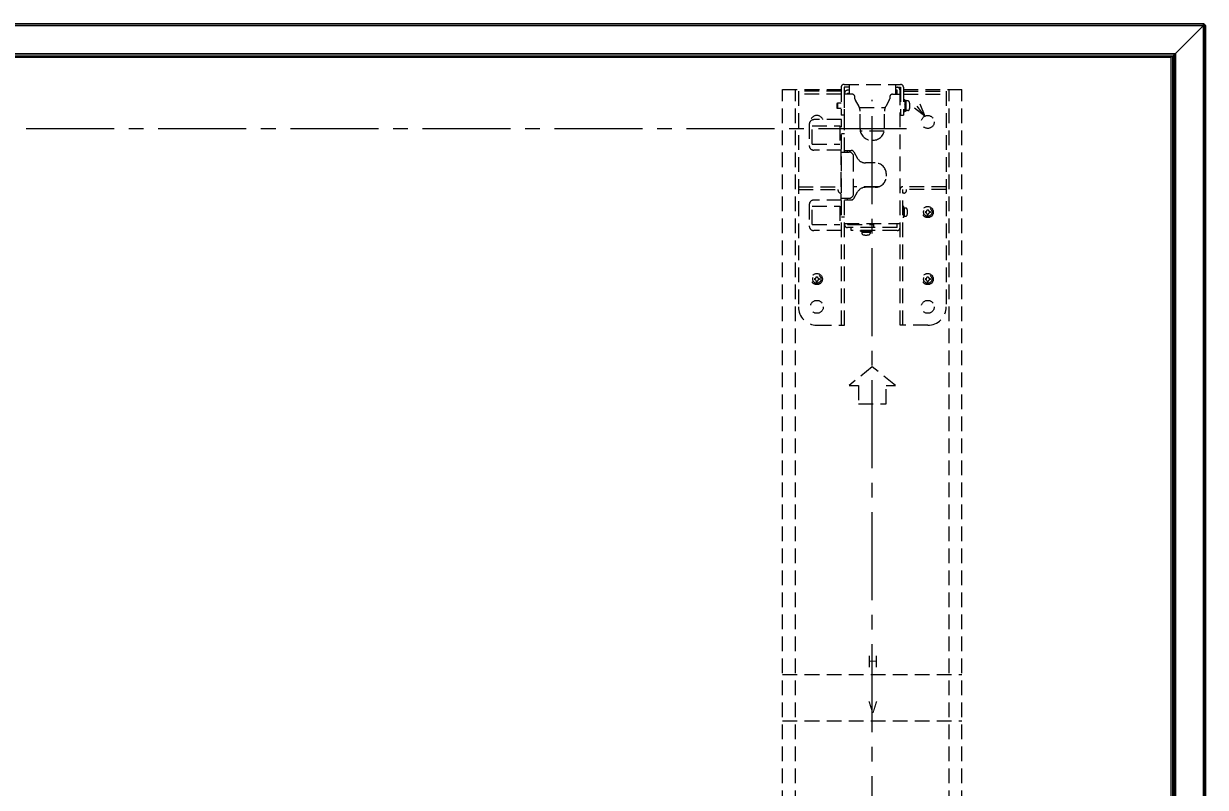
# Model space of a CAD drawing. Units: millimetres, scale not verified. Extents: x -62 to 63, y -57 to 57.
# Drawn here: x -21.07 to 10.9, y 12.24 to 32.9 of the extents above; entities that cross this region are included whole.
import ezdxf
from ezdxf.enums import TextEntityAlignment as Align

# ---------------------------------------------------------------- set-up
doc = ezdxf.new("R2010")
doc.units = ezdxf.units.MM
doc.header["$LTSCALE"] = 0.125
doc.linetypes.add('USER1', pattern=[28.575, 19.05, -3.175, 3.175, -3.175])
doc.linetypes.add('USER2', pattern=[4.7625, 3.175, -1.5875])
doc.layers.add('0-5_GAIKEI', color=1, linetype='Continuous', lineweight=18)
doc.styles.add('ＭＳ ゴシック', font='')
doc.styles.get('ＭＳ ゴシック').set_extended_font_data('MS Gothic')

msp = doc.modelspace()

# ---------------------------------------------------------------- linework, layer by layer
at = {"layer": '0-5_GAIKEI', "color": 7}
for p, q in [((-44.8588, 32.8995), (10.8362, 32.8995)), ((10.8362, 32.8945), (10.8508, 32.8945)), ((10.8685, 32.8872), (10.8914, 32.8643)), ((10.8987, 32.8467), (10.8987, 0.7574))]:
    msp.add_line(p, q, dxfattribs=at)
at = {"layer": '0-5_GAIKEI'}
for p, q in [((10.8362, 32.8922), (-44.8588, 32.8922)), ((-44.8588, 32.8568), (10.8362, 32.8568)), ((10.8326, 32.8392), (-44.8553, 32.8392)), ((10.8215, 32.8224), (10.0262, 32.027)), ((10.856, 32.8342), (10.8303, 32.8342)), ((10.8358, 32.8518), (10.8383, 32.8518)), ((10.8362, 32.8995), (10.8362, 32.8577)), ((10.8383, 32.8518), (10.8622, 32.8758)), ((10.8383, 32.8518), (10.8383, 0.7522)), ((10.8508, 32.8945), (10.8508, 32.8872)), ((10.8799, 32.8581), (10.856, 32.8342)), ((10.856, 32.8342), (10.856, 0.7699)), ((10.8913, 32.8467), (10.8799, 32.8581)), ((10.8913, 0.7574), (10.8913, 32.8467)), ((10.8987, 32.8467), (10.8913, 32.8467)), ((-44.1138, 32.092), (10.0912, 32.092)), ((10.0862, 32.087), (-44.1088, 32.087)), ((10.0737, 32.0745), (-44.0963, 32.0745)), ((-44.0488, 32.027), (10.0262, 32.027)), ((-44.0363, 32.0145), (10.0137, 32.0145)), ((10.0137, 32.0145), (10.0262, 32.027)), ((10.0137, 32.0145), (10.0137, 1.5895)), ((10.0262, 32.027), (10.0262, 1.577)), ((10.0737, 1.5295), (10.0737, 32.0745)), ((10.0862, 1.517), (10.0862, 32.087)), ((10.0912, 32.092), (10.0912, 1.512))]:
    msp.add_line(p, q, dxfattribs=at)
at = {"layer": '0-5_GAIKEI', "color": 8, "linetype": 'USER2'}
for p, q in [((-0.5363, 1.0395), (-0.5363, 31.1145)), ((-0.5363, 31.1145), (1.0462, 31.1145)), ((-0.1863, 1.0395), (-0.1863, 31.1145)), ((1.0462, 31.0695), (-0.1113, 31.0695)), ((-0.1113, 31.0695), (-0.1113, 25.2395)), ((1.0462, 31.177), (1.0462, 30.427)), ((1.1262, 31.257), (2.6512, 31.257)), ((1.1387, 29.427), (1.1387, 31.017)), ((1.2637, 31.097), (1.2187, 31.097)), ((1.2187, 31.017), (1.2637, 31.017)), ((1.2187, 31.017), (1.2187, 30.9895)), ((1.2637, 31.257), (1.2637, 30.9895)), ((2.5137, 31.257), (2.5137, 30.9895)), ((2.5587, 31.097), (2.5137, 31.097)), ((2.5587, 30.9895), (2.5587, 31.097)), ((2.6387, 24.7395), (2.6387, 31.097)), ((2.7312, 31.177), (2.7312, 30.427)), ((2.7312, 31.1145), (4.3137, 31.1145)), ((2.7312, 31.0695), (3.8887, 31.0695)), ((3.8887, 31.0695), (3.8887, 25.2395)), ((3.9637, 1.0395), (3.9637, 31.1145)), ((4.3137, 1.0395), (4.3137, 31.1145)), ((1.0462, 30.9895), (-0.1113, 30.9895)), ((0.9462, 30.752), (0.9337, 30.7395)), ((0.9337, 30.7395), (0.9337, 30.6145)), ((0.9462, 30.752), (0.9462, 30.602)), ((1.0462, 30.752), (0.9462, 30.752)), ((1.3437, 30.9895), (1.1262, 30.9895)), ((1.4187, 30.8645), (1.4187, 30.9119)), ((1.4287, 30.827), (1.5252, 30.66)), ((2.3486, 30.827), (2.2522, 30.66)), ((2.3587, 30.9119), (2.3587, 30.8645)), ((2.4337, 30.9895), (2.6512, 30.9895)), ((2.7312, 30.9895), (3.8887, 30.9895)), ((2.7712, 30.8395), (2.7312, 30.8395)), ((2.7712, 30.8395), (2.7712, 30.5145)), ((2.8087, 30.8208), (2.7712, 30.8208)), ((2.8087, 30.6706), (2.7712, 30.7081)), ((2.8087, 30.5333), (2.8087, 30.8208)), ((2.8468, 30.8083), (2.8087, 30.8083)), ((3.1744, 30.7279), (3.3136, 30.3976)), ((0.9337, 30.677), (0.9337, 30.677)), ((0.9462, 30.602), (0.9337, 30.6145)), ((1.0462, 30.602), (0.9462, 30.602)), ((1.5411, 30.627), (2.2362, 30.627)), ((1.5587, 30.052), (1.5587, 30.535)), ((2.2187, 30.052), (2.2187, 30.535)), ((2.6512, 30.427), (2.7312, 30.427)), ((2.7712, 30.5145), (2.7312, 30.5145)), ((2.8087, 30.6459), (2.7712, 30.6834)), ((2.8087, 30.5333), (2.7712, 30.5333)), ((2.8468, 30.5458), (2.8087, 30.5458)), ((3.3136, 30.3976), (3.0279, 30.6141)), ((3.3136, 30.3976), (3.1012, 30.671)), ((0.1837, 30.177), (0.1837, 29.602)), ((0.2587, 29.6395), (0.2587, 30.1395)), ((0.2587, 30.1395), (1.0087, 30.1395)), ((1.0587, 30.302), (0.3087, 30.302)), ((1.0087, 30.1395), (1.0087, 29.6395)), ((1.0587, 24.7395), (1.0587, 30.302)), ((2.4823, 30.052), (1.278, 30.052)), ((1.0587, 29.927), (1.1387, 29.927)), ((2.2122, 29.9895), (1.5651, 29.9895)), ((1.8637, 29.747), (1.9137, 29.747)), ((0.2587, 29.6395), (1.0087, 29.6395)), ((1.0587, 29.477), (0.3087, 29.477)), ((1.0337, 29.477), (1.0337, 28.127)), ((1.0587, 29.427), (1.2587, 29.427)), ((1.1387, 29.472), (1.3208, 29.472)), ((1.2187, 29.427), (1.2187, 29.472)), ((1.3854, 29.435), (1.4912, 29.2553)), ((1.3837, 28.302), (1.3837, 29.302)), ((1.9637, 29.132), (1.7067, 29.132)), ((2.2687, 28.777), (2.2687, 28.827)), ((-0.1113, 28.4895), (1.0337, 28.4895)), ((2.0655, 28.4895), (1.3837, 28.4895)), ((1.9637, 28.472), (1.7067, 28.472)), ((3.8887, 28.4895), (2.7187, 28.4895)), ((-0.1113, 28.4095), (1.0337, 28.4095)), ((0.9637, 28.3895), (0.9637, 28.4095)), ((1.0587, 28.177), (1.2587, 28.177)), ((1.1387, 24.7395), (1.1387, 28.177)), ((1.1387, 28.132), (1.3208, 28.132)), ((1.2187, 28.132), (1.2187, 28.177)), ((1.3854, 28.169), (1.4912, 28.3488)), ((3.8887, 28.4095), (2.7187, 28.4095)), ((2.7187, 24.7395), (2.7187, 28.4095)), ((2.7387, 28.3145), (2.7187, 28.3145)), ((2.8137, 28.3895), (2.8137, 28.4095)), ((0.1837, 28.002), (0.1837, 27.427)), ((1.0587, 28.127), (0.3087, 28.127)), ((2.7387, 27.952), (2.7187, 27.952)), ((2.7387, 27.652), (2.7387, 27.952)), ((2.7387, 27.9145), (2.7587, 27.9145)), ((2.7587, 27.8074), (2.7387, 27.8355)), ((3.3274, 27.817), (3.3274, 27.787)), ((3.3737, 27.8633), (3.4037, 27.8633)), ((3.4499, 27.817), (3.4499, 27.787)), ((1.0587, 27.677), (1.1387, 27.677)), ((2.7387, 27.652), (2.7187, 27.652)), ((2.7587, 27.7642), (2.7387, 27.7923)), ((2.7387, 27.6895), (2.7587, 27.6895)), ((2.7587, 27.6895), (2.7935, 27.6913)), ((3.3737, 27.7408), (3.4037, 27.7408)), ((0.2587, 27.4645), (1.0087, 27.4645)), ((1.0587, 27.302), (0.3087, 27.302)), ((1.1387, 27.4895), (2.6387, 27.4895)), ((1.2187, 27.4895), (1.2187, 27.462)), ((1.2187, 27.462), (1.9187, 27.462)), ((2.5587, 27.382), (1.2187, 27.382)), ((1.3137, 27.302), (1.3137, 27.382)), ((2.5587, 27.302), (1.3137, 27.302)), ((1.5687, 27.282), (1.5687, 27.302)), ((1.5687, 27.282), (1.8687, 27.282)), ((1.6062, 27.282), (1.6062, 27.262)), ((1.6062, 27.262), (1.608, 27.2272)), ((1.6809, 27.262), (1.709, 27.282)), ((1.724, 27.262), (1.7521, 27.282)), ((1.8312, 27.282), (1.8312, 27.262)), ((1.8687, 27.282), (1.8687, 27.302)), ((1.9187, 27.462), (1.9187, 27.382)), ((2.5587, 27.382), (2.5587, 27.4895)), ((0.3274, 26.0045), (0.3274, 25.9745)), ((0.3737, 26.0508), (0.4037, 26.0508)), ((0.3737, 25.9283), (0.4037, 25.9283)), ((0.4499, 26.0045), (0.4499, 25.9745)), ((3.3274, 26.0045), (3.3274, 25.9745)), ((3.3737, 26.0508), (3.4037, 26.0508)), ((3.3737, 25.9283), (3.4037, 25.9283)), ((3.4499, 26.0045), (3.4499, 25.9745)), ((0.3887, 24.7395), (1.1387, 24.7395)), ((3.3887, 24.7395), (2.6387, 24.7395)), ((1.8887, 23.6145), (1.2637, 23.1145)), ((2.5137, 23.1145), (1.8887, 23.6145)), ((1.2637, 23.1145), (1.5137, 23.1145)), ((1.5137, 23.1145), (1.5137, 22.6145)), ((1.5137, 22.6145), (2.2637, 22.6145)), ((-0.5363, 15.2895), (4.3137, 15.2895)), ((-0.5363, 14.0395), (4.3137, 14.0395))]:
    msp.add_line(p, q, dxfattribs=at)
at = {"layer": '0-5_GAIKEI', "color": 9, "linetype": 'USER1'}
for p, q in [((1.8887, 3.0167), (1.8887, 30.8417)), ((2.8142, 30.052), (-37.3917, 30.052))]:
    msp.add_line(p, q, dxfattribs=at)
at = {"layer": '0-5_GAIKEI'}
for points in [[(10.8358, 32.8518), (10.8358, 32.8514), (10.8357, 32.851), (10.8357, 32.8506), (10.8356, 32.8501), (10.8355, 32.8497), (10.8354, 32.8492), (10.8354, 32.8487), (10.8353, 32.8483), (10.8352, 32.8478), (10.8351, 32.8473), (10.835, 32.8468), (10.8348, 32.8463), (10.8347, 32.8458), (10.8346, 32.8453), (10.8345, 32.8448), (10.8343, 32.8442), (10.8342, 32.8437), (10.834, 32.8432), (10.8338, 32.8427), (10.8337, 32.8421), (10.8335, 32.8416), (10.8333, 32.8411), (10.8331, 32.8405), (10.8329, 32.84), (10.8327, 32.8395), (10.8325, 32.8389), (10.8323, 32.8384), (10.8321, 32.8379), (10.8318, 32.8373), (10.8316, 32.8368), (10.8313, 32.8363), (10.8311, 32.8357), (10.8308, 32.8352), (10.8305, 32.8347), (10.8303, 32.8342)], [(10.8326, 32.8392), (10.8328, 32.8397), (10.833, 32.8402), (10.8332, 32.8408), (10.8334, 32.8413), (10.8336, 32.8418), (10.8338, 32.8424), (10.8339, 32.8429), (10.8341, 32.8435), (10.8343, 32.844), (10.8344, 32.8445), (10.8345, 32.8451), (10.8347, 32.8456), (10.8348, 32.8462), (10.8349, 32.8467), (10.8351, 32.8472), (10.8352, 32.8478), (10.8353, 32.8483), (10.8354, 32.8488), (10.8355, 32.8493), (10.8355, 32.8498), (10.8356, 32.8504), (10.8357, 32.8509), (10.8358, 32.8514), (10.8358, 32.8519), (10.8359, 32.8523), (10.8359, 32.8528), (10.836, 32.8533), (10.836, 32.8538), (10.836, 32.8542), (10.8361, 32.8547), (10.8361, 32.8551), (10.8361, 32.8556), (10.8361, 32.856), (10.8362, 32.8564), (10.8362, 32.8568)], [(10.8622, 32.8758), (10.8508, 32.8872), (10.8362, 32.8872)], [(9.9737, 1.622), (9.9737, 31.982), (-43.9963, 31.982)]]:
    msp.add_lwpolyline(points, dxfattribs=at)
at = {"layer": '0-5_GAIKEI', "color": 8, "linetype": 'USER2'}
for points in [[(1.2637, 31.177), (1.1262, 31.177), (1.1262, 30.427), (1.0462, 30.427)], [(2.5137, 31.177), (2.6512, 31.177), (2.6512, 30.427)], [(0.2587, 27.4645), (0.2587, 27.9645), (1.0087, 27.9645), (1.0087, 27.4645)], [(2.7587, 27.6895), (2.7587, 27.9145), (2.7935, 27.9127)], [(1.6062, 27.262), (1.8312, 27.262), (1.8293, 27.2272)], [(2.2637, 22.6145), (2.2637, 23.1145), (2.5137, 23.1145)]]:
    msp.add_lwpolyline(points, dxfattribs=at)
for centre, radius in [((3.3887, 30.2395), 0.175), ((3.3887, 27.802), 0.15), ((3.3887, 27.802), 0.1125), ((0.3887, 25.9895), 0.15), ((0.3887, 25.9895), 0.1125), ((3.3887, 25.9895), 0.15), ((3.3887, 25.9895), 0.1125), ((0.3887, 25.2395), 0.175), ((3.3887, 25.2395), 0.175)]:
    msp.add_circle(centre, radius, dxfattribs=at)
at = {"layer": '0-5_GAIKEI'}
for centre, radius, start, end in [((10.7862, 32.8577), 0.05, 315, 338.20293), ((10.7862, 32.8577), 0.05, 315, 331.87996), ((10.7862, 32.8577), 0.05, 353.23676, 358.9818), ((9.9887, 31.9895), 0.025, 0, 90)]:
    msp.add_arc(centre, radius, start, end, dxfattribs=at)
at = {"layer": '0-5_GAIKEI', "color": 7}
for centre, start, end in [((10.8508, 32.8695), 45, 90), ((10.8737, 32.8467), 0, 45)]:
    msp.add_arc(centre, 0.025, start, end, dxfattribs=at)
at = {"layer": '0-5_GAIKEI', "color": 8, "linetype": 'USER2'}
for centre, radius, start, end in [((1.1262, 31.177), 0.08, 90, 180), ((1.2187, 31.017), 0.08, 90, 180), ((2.5587, 31.097), 0.08, 0, 90), ((2.6512, 31.177), 0.08, 0, 90), ((1.3414, 30.9123), 0.0772, 359.72208, 88.32849), ((1.4937, 30.8645), 0.075, 180, 210), ((2.2837, 30.8645), 0.075, 330, 0), ((2.4359, 30.9123), 0.0772, 91.67151, 180.27791), ((2.8468, 30.7608), 0.0475, 16.07286, 90), ((2.5562, 30.677), 0.35, 343.92714, 16.07286), ((0.3887, 30.2395), 0.175, 20.92483, 173.41393), ((1.3087, 30.535), 0.25, 0, 30), ((2.4687, 30.535), 0.25, 150, 180), ((2.8468, 30.5933), 0.0475, 270, 343.92714), ((0.3087, 30.177), 0.125, 90, 180), ((1.8637, 30.052), 0.305, 180, 270), ((1.9137, 30.052), 0.305, 270, 0), ((0.3087, 29.602), 0.125, 180, 270), ((1.2587, 29.302), 0.125, 0, 90), ((1.3208, 29.397), 0.075, 30.46555, 90), ((1.7067, 29.382), 0.25, 210.46555, 270), ((1.9637, 28.827), 0.305, 0, 90), ((1.9637, 28.777), 0.305, 270, 0), ((1.7067, 28.222), 0.25, 90, 149.53445), ((2.7187, 28.4095), 0.08, 90, 180), ((1.0387, 28.3895), 0.075, 180, 266.17745), ((1.2587, 28.302), 0.125, 270, 0), ((1.3208, 28.207), 0.075, 270, 329.53445), ((2.7387, 28.3895), 0.075, 270, 0), ((0.3087, 28.002), 0.125, 90, 180), ((2.7914, 27.8727), 0.04, 15.78599, 87), ((2.5412, 27.802), 0.3, 344.21401, 15.78599), ((3.3274, 27.8633), 0.0462, 270, 0), ((3.4499, 27.8633), 0.0462, 180, 270), ((2.7914, 27.7313), 0.04, 273, 344.21401), ((3.3274, 27.7408), 0.0462, 0, 90), ((3.4499, 27.7408), 0.0462, 90, 180), ((0.3087, 27.427), 0.125, 180, 270), ((1.2187, 27.462), 0.08, 180, 270), ((1.6479, 27.2293), 0.04, 183, 254.21401), ((1.7187, 27.4795), 0.3, 254.21401, 285.78599), ((1.7894, 27.2293), 0.04, 285.78599, 357), ((2.5587, 27.382), 0.08, 270, 0), ((0.3274, 26.0508), 0.0462, 270, 0), ((0.3274, 25.9283), 0.0462, 0, 90), ((0.4499, 26.0508), 0.0462, 180, 270), ((0.4499, 25.9283), 0.0462, 90, 180), ((3.3274, 26.0508), 0.0462, 270, 0), ((3.3274, 25.9283), 0.0462, 0, 90), ((3.4499, 26.0508), 0.0462, 180, 270), ((3.4499, 25.9283), 0.0462, 90, 180), ((0.3887, 25.2395), 0.5, 180, 270), ((3.3887, 25.2395), 0.5, 270, 0)]:
    msp.add_arc(centre, radius, start, end, dxfattribs=at)
at = {"layer": '0-5_GAIKEI'}
for centre, major_axis, ratio, start_param, end_param in [((10.7862, 32.8577), (0.0005, 0.05), 0.999887, 4.7038549, 4.7216248), ((10.8383, 32.8342), (-0.0177, 0.0177), 0.57735, 4.1887902, 5.2359878), ((10.8508, 32.8695), (0.0177, 0.0177), 0.57735, 0, 1.0471976), ((10.8622, 32.8581), (0.0177, 0.0177), 0.57735, 0, 1.0471976), ((10.8622, 32.8581), (-0.0177, 0.0177), 0.57735, 4.1887902, 5.2359878), ((10.8622, 32.8581), (0.0177, 0.0177), 0.57735, 5.2359878, 6.2831853), ((10.8737, 32.8467), (0.0177, 0.0177), 0.57735, 5.2359878, 6.2831853)]:
    msp.add_ellipse(centre, major_axis=major_axis, ratio=ratio, start_param=start_param, end_param=end_param, dxfattribs=at)

# ---------------------------------------------------------------- texts
at = {"layer": '0-5_GAIKEI', "color": 7, "style": 'ＭＳ ゴシック', "width": 0.85}
for s, p in [('Ｈ', (1.7189, 15.3927)), ('Ｖ', (1.7189, 14.1552))]:
    msp.add_text(s, height=0.3165, dxfattribs=at).set_placement(p, align=Align.BOTTOM_LEFT)

doc.saveas('drawing.dxf')
